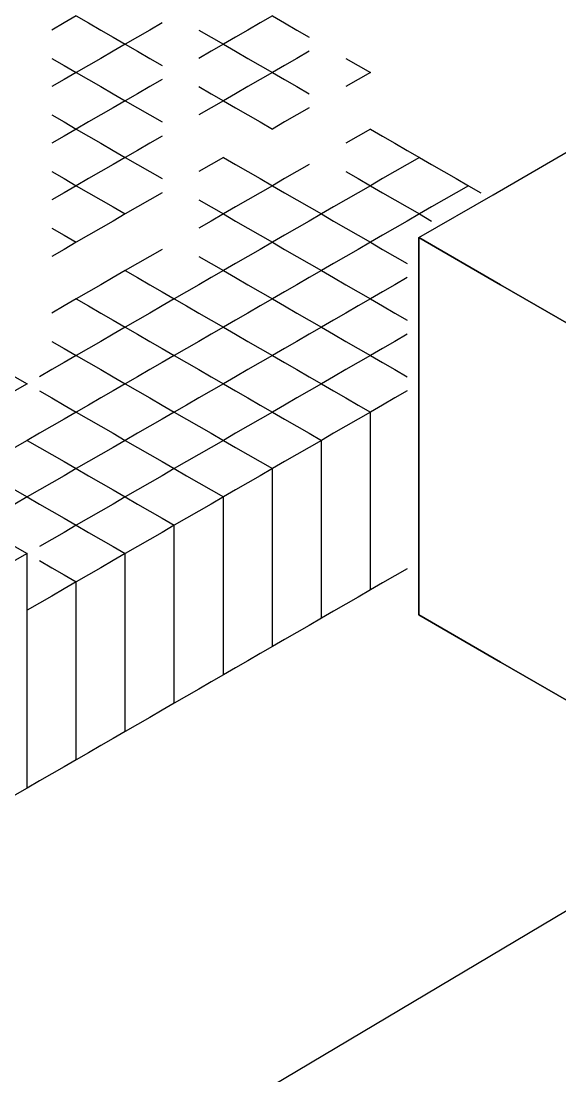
# Model space of a CAD drawing. Header units: metres. Extents: x 0 to 1028, y -291 to 246.
# Drawn here: x 603.4 to 673.3, y -42.3 to 94.6 of the extents above; entities that cross this region are included whole.
import ezdxf

# ---------------------------------------------------------------- set-up
doc = ezdxf.new("R2010")
doc.units = ezdxf.units.M
doc.layers.add('LAYER_02_PROJECTION', color=7, linetype='Continuous')

msp = doc.modelspace()

# ---------------------------------------------------------------- linework, layer by layer
at = {"layer": 'LAYER_02_PROJECTION'}
for points in [[(381.36, -195.05), (542.74, -99.05), (704.12, -3.04), (865.5, 92.96), (1026.88, 188.97)], [(381.36, -195.05), (542.74, -99.05), (704.12, -3.04), (865.5, 92.96), (1026.88, 188.97)], [(610.52, 95.29), (608.93, 94.37), (607.33, 93.45)], [(610.52, 95.29), (608.93, 94.37), (607.33, 93.45)], [(610.52, 95.29), (612.11, 94.37), (613.7, 93.45), (615.29, 92.53), (616.88, 91.61)], [(610.52, 95.29), (612.11, 94.37), (613.7, 93.45), (615.29, 92.53), (616.88, 91.61)], [(635.97, 95.29), (634.38, 94.37), (632.79, 93.45), (631.2, 92.53), (629.61, 91.61)], [(635.97, 95.29), (634.38, 94.37), (632.79, 93.45), (631.2, 92.53), (629.61, 91.61)], [(635.97, 95.29), (637.56, 94.37), (639.15, 93.45), (640.74, 92.53)], [(621.65, 94.37), (620.06, 93.45), (618.47, 92.53), (616.88, 91.61)], [(621.65, 94.37), (620.06, 93.45), (618.47, 92.53), (616.88, 91.61)], [(626.43, 93.45), (628.02, 92.53), (629.61, 91.61)], [(626.43, 93.45), (628.02, 92.53), (629.61, 91.61)], [(616.88, 91.61), (615.29, 90.69), (613.7, 89.77), (612.11, 88.86), (610.52, 87.94)], [(616.88, 91.61), (615.29, 90.69), (613.7, 89.77), (612.11, 88.86), (610.52, 87.94)], [(616.88, 91.61), (618.47, 90.69), (620.06, 89.77), (621.65, 88.86)], [(616.88, 91.61), (618.47, 90.69), (620.06, 89.77), (621.65, 88.86)], [(629.61, 91.61), (628.02, 90.69), (626.43, 89.77)], [(629.61, 91.61), (628.02, 90.69), (626.43, 89.77)], [(629.61, 91.61), (631.2, 90.69), (632.79, 89.77), (634.38, 88.86), (635.97, 87.94)], [(629.61, 91.61), (631.2, 90.69), (632.79, 89.77), (634.38, 88.86), (635.97, 87.94)], [(640.74, 90.69), (639.15, 89.77), (637.56, 88.86), (635.97, 87.94)], [(640.74, 90.69), (639.15, 89.77), (637.56, 88.86), (635.97, 87.94)], [(607.33, 89.77), (608.93, 88.86), (610.52, 87.94)], [(607.33, 89.77), (608.93, 88.86), (610.52, 87.94)], [(645.52, 89.77), (647.11, 88.86), (648.7, 87.94)], [(610.52, 87.94), (608.93, 87.02), (607.33, 86.1)], [(610.52, 87.94), (608.93, 87.02), (607.33, 86.1)], [(610.52, 87.94), (612.11, 87.02), (613.7, 86.1), (615.29, 85.18), (616.88, 84.26)], [(610.52, 87.94), (612.11, 87.02), (613.7, 86.1), (615.29, 85.18), (616.88, 84.26)], [(635.97, 87.94), (634.38, 87.02), (632.79, 86.1), (631.2, 85.18), (629.61, 84.26)], [(635.97, 87.94), (634.38, 87.02), (632.79, 86.1), (631.2, 85.18), (629.61, 84.26)], [(635.97, 87.94), (637.56, 87.02), (639.15, 86.1), (640.74, 85.18)], [(635.97, 87.94), (637.56, 87.02), (639.15, 86.1), (640.74, 85.18)], [(648.7, 87.94), (647.11, 87.02), (645.52, 86.1)], [(654.98, 66.5), (664.62, 72.06), (674.26, 77.63), (683.9, 83.19), (693.54, 88.76)], [(654.98, 66.5), (664.62, 72.06), (674.26, 77.63), (683.9, 83.19), (693.54, 88.76)], [(621.65, 87.02), (620.06, 86.1), (618.47, 85.18), (616.88, 84.26)], [(621.65, 87.02), (620.06, 86.1), (618.47, 85.18), (616.88, 84.26)], [(626.43, 86.1), (628.02, 85.18), (629.61, 84.26)], [(626.43, 86.1), (628.02, 85.18), (629.61, 84.26)], [(616.88, 84.26), (615.29, 83.34), (613.7, 82.43), (612.11, 81.51), (610.52, 80.59)], [(616.88, 84.26), (615.29, 83.34), (613.7, 82.43), (612.11, 81.51), (610.52, 80.59)], [(616.88, 84.26), (618.47, 83.34), (620.06, 82.43), (621.65, 81.51)], [(616.88, 84.26), (618.47, 83.34), (620.06, 82.43), (621.65, 81.51)], [(629.61, 84.26), (628.02, 83.34), (626.43, 82.43)], [(629.61, 84.26), (631.2, 83.34), (632.79, 82.43), (634.38, 81.51), (635.97, 80.59)], [(607.33, 82.43), (608.93, 81.51), (610.52, 80.59)], [(607.33, 82.43), (608.93, 81.51), (610.52, 80.59)], [(640.74, 83.34), (639.15, 82.43), (637.56, 81.51), (635.97, 80.59)], [(610.52, 80.59), (608.93, 79.67), (607.33, 78.75)], [(610.52, 80.59), (608.93, 79.67), (607.33, 78.75)], [(610.52, 80.59), (612.11, 79.67), (613.7, 78.75), (615.29, 77.83), (616.88, 76.91)], [(610.52, 80.59), (612.11, 79.67), (613.7, 78.75), (615.29, 77.83), (616.88, 76.91)], [(621.65, 79.67), (620.06, 78.75), (618.47, 77.83), (616.88, 76.91)], [(648.7, 80.59), (647.11, 79.67), (645.52, 78.75)], [(648.7, 80.59), (650.29, 79.67), (651.88, 78.75), (653.47, 77.83), (655.06, 76.91)], [(616.88, 76.91), (615.29, 76), (613.7, 75.08), (612.11, 74.16), (610.52, 73.24)], [(616.88, 76.91), (615.29, 76), (613.7, 75.08), (612.11, 74.16), (610.52, 73.24)], [(616.88, 76.91), (618.47, 76), (620.06, 75.08), (621.65, 74.16)], [(629.61, 76.91), (628.02, 76), (626.43, 75.08)], [(629.61, 76.91), (631.2, 76), (632.79, 75.08), (634.38, 74.16), (635.97, 73.24)], [(655.06, 76.91), (653.47, 76), (651.88, 75.08), (650.29, 74.16), (648.7, 73.24)], [(655.06, 76.91), (653.47, 76), (651.88, 75.08), (650.29, 74.16), (648.7, 73.24)], [(655.06, 76.91), (656.65, 76), (658.25, 75.08), (659.84, 74.16), (661.43, 73.24)], [(640.74, 76), (639.15, 75.08), (637.56, 74.16), (635.97, 73.24)], [(607.33, 75.08), (608.93, 74.16), (610.52, 73.24)], [(607.33, 75.08), (608.93, 74.16), (610.52, 73.24)], [(645.52, 75.08), (647.11, 74.16), (648.7, 73.24)], [(645.52, 75.08), (647.11, 74.16), (648.7, 73.24)], [(610.52, 73.24), (608.93, 72.32), (607.33, 71.4)], [(610.52, 73.24), (608.93, 72.32), (607.33, 71.4)], [(610.52, 73.24), (612.11, 72.32), (613.7, 71.4), (615.29, 70.48), (616.88, 69.57)], [(610.52, 73.24), (612.11, 72.32), (613.7, 71.4), (615.29, 70.48), (616.88, 69.57)], [(635.97, 73.24), (634.38, 72.32), (632.79, 71.4), (631.2, 70.48), (629.61, 69.57)], [(635.97, 73.24), (634.38, 72.32), (632.79, 71.4), (631.2, 70.48), (629.61, 69.57)], [(635.97, 73.24), (637.56, 72.32), (639.15, 71.4), (640.74, 70.48), (642.34, 69.57)], [(635.97, 73.24), (637.56, 72.32), (639.15, 71.4), (640.74, 70.48), (642.34, 69.57)], [(648.7, 73.24), (647.11, 72.32), (645.52, 71.4), (643.93, 70.48), (642.34, 69.57)], [(648.7, 73.24), (647.11, 72.32), (645.52, 71.4), (643.93, 70.48), (642.34, 69.57)], [(648.7, 73.24), (650.29, 72.32), (651.88, 71.4), (653.47, 70.48), (655.06, 69.57)], [(648.7, 73.24), (650.29, 72.32), (651.88, 71.4), (653.47, 70.48), (655.06, 69.57)], [(661.43, 73.24), (659.84, 72.32), (658.25, 71.4), (656.65, 70.48), (655.06, 69.57)], [(661.43, 73.24), (659.84, 72.32), (658.25, 71.4), (656.65, 70.48), (655.06, 69.57)], [(661.43, 73.24), (663.02, 72.32)], [(621.65, 72.32), (620.06, 71.4), (618.47, 70.48), (616.88, 69.57)], [(626.43, 71.4), (628.02, 70.48), (629.61, 69.57)], [(626.43, 71.4), (628.02, 70.48), (629.61, 69.57)], [(616.88, 69.57), (615.29, 68.65), (613.7, 67.73), (612.11, 66.81), (610.52, 65.89)], [(629.61, 69.57), (628.02, 68.65), (626.43, 67.73)], [(629.61, 69.57), (628.02, 68.65), (626.43, 67.73)], [(629.61, 69.57), (631.2, 68.65), (632.79, 67.73), (634.38, 66.81), (635.97, 65.89)], [(629.61, 69.57), (631.2, 68.65), (632.79, 67.73), (634.38, 66.81), (635.97, 65.89)], [(642.34, 69.57), (640.74, 68.65), (639.15, 67.73), (637.56, 66.81), (635.97, 65.89)], [(642.34, 69.57), (640.74, 68.65), (639.15, 67.73), (637.56, 66.81), (635.97, 65.89)], [(642.34, 69.57), (643.93, 68.65), (645.52, 67.73), (647.11, 66.81), (648.7, 65.89)], [(642.34, 69.57), (643.93, 68.65), (645.52, 67.73), (647.11, 66.81), (648.7, 65.89)], [(655.06, 69.57), (653.47, 68.65), (651.88, 67.73), (650.29, 66.81), (648.7, 65.89)], [(655.06, 69.57), (653.47, 68.65), (651.88, 67.73), (650.29, 66.81), (648.7, 65.89)], [(655.06, 69.57), (656.65, 68.65)], [(655.06, 69.57), (656.65, 68.65)], [(607.33, 67.73), (608.93, 66.81), (610.52, 65.89)], [(607.33, 67.73), (608.93, 66.81), (610.52, 65.89)], [(610.52, 65.89), (608.93, 64.97), (607.33, 64.05)], [(635.97, 65.89), (634.38, 64.97), (632.79, 64.05), (631.2, 63.14), (629.61, 62.22)], [(635.97, 65.89), (634.38, 64.97), (632.79, 64.05), (631.2, 63.14), (629.61, 62.22)], [(635.97, 65.89), (637.56, 64.97), (639.15, 64.05), (640.74, 63.14), (642.34, 62.22)], [(635.97, 65.89), (637.56, 64.97), (639.15, 64.05), (640.74, 63.14), (642.34, 62.22)], [(648.7, 65.89), (647.11, 64.97), (645.52, 64.05), (643.93, 63.14), (642.34, 62.22)], [(648.7, 65.89), (647.11, 64.97), (645.52, 64.05), (643.93, 63.14), (642.34, 62.22)], [(648.7, 65.89), (650.29, 64.97), (651.88, 64.05), (653.47, 63.14)], [(648.7, 65.89), (650.29, 64.97), (651.88, 64.05), (653.47, 63.14)], [(654.98, 66.5), (665.59, 60.37), (676.19, 54.25), (686.8, 48.12), (697.41, 42)], [(654.98, 17.51), (654.98, 29.75), (654.98, 42), (654.98, 54.25), (654.98, 66.5)], [(697.41, 42), (686.8, 48.12), (676.19, 54.25), (665.59, 60.37), (654.98, 66.5)], [(654.98, 66.5), (654.98, 54.25), (654.98, 42), (654.98, 29.75), (654.98, 17.51)], [(621.65, 64.97), (620.06, 64.05), (618.47, 63.14), (616.88, 62.22)], [(626.43, 64.05), (628.02, 63.14), (629.61, 62.22)], [(626.43, 64.05), (628.02, 63.14), (629.61, 62.22)], [(616.88, 62.22), (615.29, 61.3), (613.7, 60.38), (612.11, 59.46), (610.52, 58.54)], [(616.88, 62.22), (618.47, 61.3), (620.06, 60.38), (621.65, 59.46), (623.24, 58.54)], [(616.88, 62.22), (618.47, 61.3), (620.06, 60.38), (621.65, 59.46), (623.24, 58.54)], [(629.61, 62.22), (628.02, 61.3), (626.43, 60.38), (624.83, 59.46), (623.24, 58.54)], [(629.61, 62.22), (628.02, 61.3), (626.43, 60.38), (624.83, 59.46), (623.24, 58.54)], [(629.61, 62.22), (631.2, 61.3), (632.79, 60.38), (634.38, 59.46), (635.97, 58.54)], [(629.61, 62.22), (631.2, 61.3), (632.79, 60.38), (634.38, 59.46), (635.97, 58.54)], [(642.34, 62.22), (640.74, 61.3), (639.15, 60.38), (637.56, 59.46), (635.97, 58.54)], [(642.34, 62.22), (640.74, 61.3), (639.15, 60.38), (637.56, 59.46), (635.97, 58.54)], [(642.34, 62.22), (643.93, 61.3), (645.52, 60.38), (647.11, 59.46), (648.7, 58.54)], [(642.34, 62.22), (643.93, 61.3), (645.52, 60.38), (647.11, 59.46), (648.7, 58.54)], [(653.47, 61.3), (651.88, 60.38), (650.29, 59.46), (648.7, 58.54)], [(653.47, 61.3), (651.88, 60.38), (650.29, 59.46), (648.7, 58.54)], [(610.52, 58.54), (608.93, 57.62), (607.33, 56.71)], [(610.52, 58.54), (612.11, 57.62), (613.7, 56.71), (615.29, 55.79), (616.88, 54.87)], [(610.52, 58.54), (612.11, 57.62), (613.7, 56.71), (615.29, 55.79), (616.88, 54.87)], [(623.24, 58.54), (621.65, 57.62), (620.06, 56.71), (618.47, 55.79), (616.88, 54.87)], [(623.24, 58.54), (621.65, 57.62), (620.06, 56.71), (618.47, 55.79), (616.88, 54.87)], [(623.24, 58.54), (624.83, 57.62), (626.43, 56.71), (628.02, 55.79), (629.61, 54.87)], [(623.24, 58.54), (624.83, 57.62), (626.43, 56.71), (628.02, 55.79), (629.61, 54.87)], [(635.97, 58.54), (634.38, 57.62), (632.79, 56.71), (631.2, 55.79), (629.61, 54.87)], [(635.97, 58.54), (634.38, 57.62), (632.79, 56.71), (631.2, 55.79), (629.61, 54.87)], [(635.97, 58.54), (637.56, 57.62), (639.15, 56.71), (640.74, 55.79), (642.34, 54.87)], [(635.97, 58.54), (637.56, 57.62), (639.15, 56.71), (640.74, 55.79), (642.34, 54.87)], [(648.7, 58.54), (647.11, 57.62), (645.52, 56.71), (643.93, 55.79), (642.34, 54.87)], [(648.7, 58.54), (647.11, 57.62), (645.52, 56.71), (643.93, 55.79), (642.34, 54.87)], [(648.7, 58.54), (650.29, 57.62), (651.88, 56.71), (653.47, 55.79)], [(648.7, 58.54), (650.29, 57.62), (651.88, 56.71), (653.47, 55.79)], [(616.88, 54.87), (615.29, 53.95), (613.7, 53.03), (612.11, 52.11), (610.52, 51.19)], [(616.88, 54.87), (615.29, 53.95), (613.7, 53.03), (612.11, 52.11), (610.52, 51.19)], [(616.88, 54.87), (618.47, 53.95), (620.06, 53.03), (621.65, 52.11), (623.24, 51.19)], [(616.88, 54.87), (618.47, 53.95), (620.06, 53.03), (621.65, 52.11), (623.24, 51.19)], [(629.61, 54.87), (628.02, 53.95), (626.43, 53.03), (624.83, 52.11), (623.24, 51.19)], [(629.61, 54.87), (628.02, 53.95), (626.43, 53.03), (624.83, 52.11), (623.24, 51.19)], [(629.61, 54.87), (631.2, 53.95), (632.79, 53.03), (634.38, 52.11), (635.97, 51.19)], [(629.61, 54.87), (631.2, 53.95), (632.79, 53.03), (634.38, 52.11), (635.97, 51.19)], [(642.34, 54.87), (640.74, 53.95), (639.15, 53.03), (637.56, 52.11), (635.97, 51.19)], [(642.34, 54.87), (640.74, 53.95), (639.15, 53.03), (637.56, 52.11), (635.97, 51.19)], [(642.34, 54.87), (643.93, 53.95), (645.52, 53.03), (647.11, 52.11), (648.7, 51.19)], [(642.34, 54.87), (643.93, 53.95), (645.52, 53.03), (647.11, 52.11), (648.7, 51.19)], [(653.47, 53.95), (651.88, 53.03), (650.29, 52.11), (648.7, 51.19)], [(607.33, 53.03), (608.93, 52.11), (610.52, 51.19)], [(607.33, 53.03), (608.93, 52.11), (610.52, 51.19)], [(597.79, 51.19), (599.38, 50.28), (600.97, 49.36), (602.56, 48.44), (604.15, 47.52)], [(610.52, 51.19), (608.93, 50.28), (607.33, 49.36), (605.74, 48.44)], [(610.52, 51.19), (608.93, 50.28), (607.33, 49.36), (605.74, 48.44)], [(610.52, 51.19), (612.11, 50.28), (613.7, 49.36), (615.29, 48.44), (616.88, 47.52)], [(610.52, 51.19), (612.11, 50.28), (613.7, 49.36), (615.29, 48.44), (616.88, 47.52)], [(623.24, 51.19), (621.65, 50.28), (620.06, 49.36), (618.47, 48.44), (616.88, 47.52)], [(623.24, 51.19), (621.65, 50.28), (620.06, 49.36), (618.47, 48.44), (616.88, 47.52)], [(623.24, 51.19), (624.83, 50.28), (626.43, 49.36), (628.02, 48.44), (629.61, 47.52)], [(623.24, 51.19), (624.83, 50.28), (626.43, 49.36), (628.02, 48.44), (629.61, 47.52)], [(635.97, 51.19), (634.38, 50.28), (632.79, 49.36), (631.2, 48.44), (629.61, 47.52)], [(635.97, 51.19), (634.38, 50.28), (632.79, 49.36), (631.2, 48.44), (629.61, 47.52)], [(635.97, 51.19), (637.56, 50.28), (639.15, 49.36), (640.74, 48.44), (642.34, 47.52)], [(635.97, 51.19), (637.56, 50.28), (639.15, 49.36), (640.74, 48.44), (642.34, 47.52)], [(648.7, 51.19), (647.11, 50.28), (645.52, 49.36), (643.93, 48.44), (642.34, 47.52)], [(648.7, 51.19), (647.11, 50.28), (645.52, 49.36), (643.93, 48.44), (642.34, 47.52)], [(648.7, 51.19), (650.29, 50.28), (651.88, 49.36), (653.47, 48.44)], [(604.15, 47.52), (602.56, 46.6), (600.97, 45.68), (599.38, 44.76), (597.79, 43.85)], [(605.74, 46.6), (607.33, 45.68), (608.93, 44.76), (610.52, 43.85)], [(605.74, 46.6), (607.33, 45.68), (608.93, 44.76), (610.52, 43.85)], [(616.88, 47.52), (615.29, 46.6), (613.7, 45.68), (612.11, 44.76), (610.52, 43.85)], [(616.88, 47.52), (615.29, 46.6), (613.7, 45.68), (612.11, 44.76), (610.52, 43.85)], [(616.88, 47.52), (618.47, 46.6), (620.06, 45.68), (621.65, 44.76), (623.24, 43.85)], [(616.88, 47.52), (618.47, 46.6), (620.06, 45.68), (621.65, 44.76), (623.24, 43.85)], [(629.61, 47.52), (628.02, 46.6), (626.43, 45.68), (624.83, 44.76), (623.24, 43.85)], [(629.61, 47.52), (628.02, 46.6), (626.43, 45.68), (624.83, 44.76), (623.24, 43.85)], [(629.61, 47.52), (631.2, 46.6), (632.79, 45.68), (634.38, 44.76), (635.97, 43.85)], [(629.61, 47.52), (631.2, 46.6), (632.79, 45.68), (634.38, 44.76), (635.97, 43.85)], [(642.34, 47.52), (640.74, 46.6), (639.15, 45.68), (637.56, 44.76), (635.97, 43.85)], [(642.34, 47.52), (640.74, 46.6), (639.15, 45.68), (637.56, 44.76), (635.97, 43.85)], [(642.34, 47.52), (643.93, 46.6), (645.52, 45.68), (647.11, 44.76), (648.7, 43.85)], [(642.34, 47.52), (643.93, 46.6), (645.52, 45.68), (647.11, 44.76), (648.7, 43.85)], [(653.47, 46.6), (651.88, 45.68), (650.29, 44.76), (648.7, 43.85)], [(610.52, 43.85), (608.93, 42.93), (607.33, 42.01), (605.74, 41.09), (604.15, 40.17)], [(610.52, 43.85), (608.93, 42.93), (607.33, 42.01), (605.74, 41.09), (604.15, 40.17)], [(610.52, 43.85), (612.11, 42.93), (613.7, 42.01), (615.29, 41.09), (616.88, 40.17)], [(610.52, 43.85), (612.11, 42.93), (613.7, 42.01), (615.29, 41.09), (616.88, 40.17)], [(623.24, 43.85), (621.65, 42.93), (620.06, 42.01), (618.47, 41.09), (616.88, 40.17)], [(623.24, 43.85), (621.65, 42.93), (620.06, 42.01), (618.47, 41.09), (616.88, 40.17)], [(623.24, 43.85), (624.83, 42.93), (626.43, 42.01), (628.02, 41.09), (629.61, 40.17)], [(623.24, 43.85), (624.83, 42.93), (626.43, 42.01), (628.02, 41.09), (629.61, 40.17)], [(635.97, 43.85), (634.38, 42.93), (632.79, 42.01), (631.2, 41.09), (629.61, 40.17)], [(635.97, 43.85), (634.38, 42.93), (632.79, 42.01), (631.2, 41.09), (629.61, 40.17)], [(635.97, 43.85), (637.56, 42.93), (639.15, 42.01), (640.74, 41.09), (642.34, 40.17)], [(635.97, 43.85), (637.56, 42.93), (639.15, 42.01), (640.74, 41.09), (642.34, 40.17)], [(648.7, 43.85), (647.11, 42.93), (645.52, 42.01), (643.93, 41.09), (642.34, 40.17)], [(648.7, 20.75), (648.7, 26.52), (648.7, 32.3), (648.7, 38.07), (648.7, 43.85)], [(648.7, 20.75), (648.7, 26.52), (648.7, 32.3), (648.7, 38.07), (648.7, 43.85)], [(604.15, 40.17), (602.56, 39.25), (600.97, 38.33), (599.38, 37.42)], [(604.15, 40.17), (605.74, 39.25), (607.33, 38.33), (608.93, 37.42), (610.52, 36.5)], [(604.15, 40.17), (605.74, 39.25), (607.33, 38.33), (608.93, 37.42), (610.52, 36.5)], [(616.88, 40.17), (615.29, 39.25), (613.7, 38.33), (612.11, 37.42), (610.52, 36.5)], [(616.88, 40.17), (615.29, 39.25), (613.7, 38.33), (612.11, 37.42), (610.52, 36.5)], [(616.88, 40.17), (618.47, 39.25), (620.06, 38.33), (621.65, 37.42), (623.24, 36.5)], [(616.88, 40.17), (618.47, 39.25), (620.06, 38.33), (621.65, 37.42), (623.24, 36.5)], [(629.61, 40.17), (628.02, 39.25), (626.43, 38.33), (624.83, 37.42), (623.24, 36.5)], [(629.61, 40.17), (628.02, 39.25), (626.43, 38.33), (624.83, 37.42), (623.24, 36.5)], [(629.61, 40.17), (631.2, 39.25), (632.79, 38.33), (634.38, 37.42), (635.97, 36.5)], [(629.61, 40.17), (631.2, 39.25), (632.79, 38.33), (634.38, 37.42), (635.97, 36.5)], [(642.34, 40.17), (640.74, 39.25), (639.15, 38.33), (637.56, 37.42), (635.97, 36.5)], [(642.34, 17.07), (642.34, 22.85), (642.34, 28.62), (642.34, 34.4), (642.34, 40.17)], [(642.34, 17.07), (642.34, 22.85), (642.34, 28.62), (642.34, 34.4), (642.34, 40.17)], [(610.52, 36.5), (608.93, 35.58), (607.33, 34.66), (605.74, 33.74), (604.15, 32.82)], [(610.52, 36.5), (608.93, 35.58), (607.33, 34.66), (605.74, 33.74), (604.15, 32.82)], [(610.52, 36.5), (612.11, 35.58), (613.7, 34.66), (615.29, 33.74), (616.88, 32.82)], [(610.52, 36.5), (612.11, 35.58), (613.7, 34.66), (615.29, 33.74), (616.88, 32.82)], [(623.24, 36.5), (621.65, 35.58), (620.06, 34.66), (618.47, 33.74), (616.88, 32.82)], [(623.24, 36.5), (621.65, 35.58), (620.06, 34.66), (618.47, 33.74), (616.88, 32.82)], [(623.24, 36.5), (624.83, 35.58), (626.43, 34.66), (628.02, 33.74), (629.61, 32.82)], [(623.24, 36.5), (624.83, 35.58), (626.43, 34.66), (628.02, 33.74), (629.61, 32.82)], [(635.97, 36.5), (634.38, 35.58), (632.79, 34.66), (631.2, 33.74), (629.61, 32.82)], [(635.97, 13.4), (635.97, 19.17), (635.97, 24.95), (635.97, 30.72), (635.97, 36.5)], [(635.97, 13.4), (635.97, 19.17), (635.97, 24.95), (635.97, 30.72), (635.97, 36.5)], [(599.38, 35.58), (600.97, 34.66), (602.56, 33.74), (604.15, 32.82)], [(599.38, 35.58), (600.97, 34.66), (602.56, 33.74), (604.15, 32.82)], [(604.15, 32.82), (602.56, 31.9), (600.97, 30.99), (599.38, 30.07)], [(604.15, 32.82), (602.56, 31.9), (600.97, 30.99), (599.38, 30.07)], [(604.15, 32.82), (605.74, 31.9), (607.33, 30.99), (608.93, 30.07), (610.52, 29.15)], [(604.15, 32.82), (605.74, 31.9), (607.33, 30.99), (608.93, 30.07), (610.52, 29.15)], [(616.88, 32.82), (615.29, 31.9), (613.7, 30.99), (612.11, 30.07), (610.52, 29.15)], [(616.88, 32.82), (615.29, 31.9), (613.7, 30.99), (612.11, 30.07), (610.52, 29.15)], [(616.88, 32.82), (618.47, 31.9), (620.06, 30.99), (621.65, 30.07), (623.24, 29.15)], [(616.88, 32.82), (618.47, 31.9), (620.06, 30.99), (621.65, 30.07), (623.24, 29.15)], [(629.61, 32.82), (628.02, 31.9), (626.43, 30.99), (624.83, 30.07), (623.24, 29.15)], [(629.61, 9.72), (629.61, 15.5), (629.61, 21.27), (629.61, 27.05), (629.61, 32.82)], [(629.61, 9.72), (629.61, 15.5), (629.61, 21.27), (629.61, 27.05), (629.61, 32.82)], [(597.79, 29.15), (599.38, 28.23), (600.97, 27.31), (602.56, 26.39), (604.15, 25.47)], [(610.52, 29.15), (608.93, 28.23), (607.33, 27.31), (605.74, 26.39)], [(610.52, 29.15), (608.93, 28.23), (607.33, 27.31), (605.74, 26.39)], [(610.52, 29.15), (612.11, 28.23), (613.7, 27.31), (615.29, 26.39), (616.88, 25.47)], [(610.52, 29.15), (612.11, 28.23), (613.7, 27.31), (615.29, 26.39), (616.88, 25.47)], [(623.24, 29.15), (621.65, 28.23), (620.06, 27.31), (618.47, 26.39), (616.88, 25.47)], [(623.24, 6.05), (623.24, 11.82), (623.24, 17.6), (623.24, 23.37), (623.24, 29.15)], [(623.24, 6.05), (623.24, 11.82), (623.24, 17.6), (623.24, 23.37), (623.24, 29.15)], [(604.15, 25.47), (602.56, 24.56), (600.97, 23.64), (599.38, 22.72), (597.79, 21.8)], [(604.15, -4.97), (604.15, 2.64), (604.15, 10.25), (604.15, 17.86), (604.15, 25.47)], [(616.88, 25.47), (615.29, 24.56), (613.7, 23.64), (612.11, 22.72), (610.52, 21.8)], [(616.88, 2.38), (616.88, 8.15), (616.88, 13.93), (616.88, 19.7), (616.88, 25.47)], [(616.88, 2.38), (616.88, 8.15), (616.88, 13.93), (616.88, 19.7), (616.88, 25.47)], [(605.74, 24.56), (607.33, 23.64), (608.93, 22.72), (610.52, 21.8)], [(605.74, 24.56), (607.33, 23.64), (608.93, 22.72), (610.52, 21.8)], [(653.47, 23.5), (651.88, 22.58), (650.29, 21.67), (648.7, 20.75)], [(610.52, 21.8), (608.93, 20.88), (607.33, 19.96), (605.74, 19.04), (604.15, 18.13)], [(610.52, -1.3), (610.52, 4.48), (610.52, 10.25), (610.52, 16.03), (610.52, 21.8)], [(610.52, -1.3), (610.52, 4.48), (610.52, 10.25), (610.52, 16.03), (610.52, 21.8)], [(648.7, 20.75), (647.11, 19.83), (645.52, 18.91), (643.93, 17.99), (642.34, 17.07)], [(604.15, -4.97), (604.15, 0.8), (604.15, 6.58), (604.15, 12.35), (604.15, 18.13)], [(642.34, 17.07), (640.74, 16.15), (639.15, 15.24), (637.56, 14.32), (635.97, 13.4)], [(697.41, -6.99), (686.8, -0.87), (676.19, 5.26), (665.59, 11.38), (654.98, 17.51)], [(654.98, 17.51), (665.59, 11.38), (676.19, 5.26), (686.8, -0.87), (697.41, -6.99)], [(635.97, 13.4), (634.38, 12.48), (632.79, 11.56), (631.2, 10.64), (629.61, 9.72)], [(629.61, 9.72), (628.02, 8.81), (626.43, 7.89), (624.83, 6.97), (623.24, 6.05)], [(623.24, 6.05), (621.65, 5.13), (620.06, 4.21), (618.47, 3.29), (616.88, 2.38)], [(616.88, 2.38), (615.29, 1.46), (613.7, 0.54), (612.11, -0.38), (610.52, -1.3)], [(610.52, -1.3), (608.93, -2.22), (607.33, -3.14), (605.74, -4.05), (604.15, -4.97)], [(604.15, -4.97), (602.56, -5.89), (600.97, -6.81), (599.38, -7.73), (597.79, -8.65)]]:
    msp.add_lwpolyline(points, dxfattribs=at)

doc.saveas('drawing.dxf')
